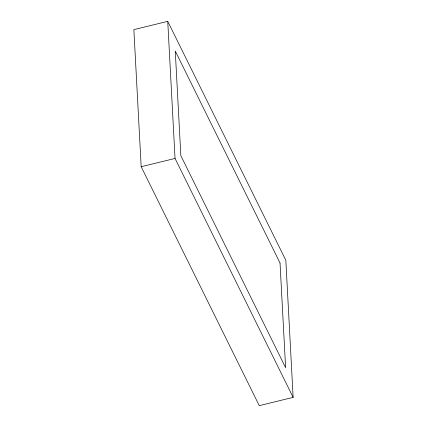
<?xml version="1.0" encoding="UTF-8"?>
<svg xmlns="http://www.w3.org/2000/svg" width="427" height="427" viewBox="0 0 427 427"><rect width="100%" height="100%" fill="white"/><g stroke="black" fill="none" stroke-linecap="round" stroke-linejoin="round"><path stroke-width="0.64" d="M167.742 21.35L133.864 29.623L141.172 166.722L259.258 405.65L293.135 397.377L285.828 260.278L167.742 21.35L175.049 158.444L293.135 397.377M141.172 166.722L175.049 158.444M280.032 263.021L175.267 51.048L180.845 155.706L285.61 367.679L280.032 263.021"/></g></svg>
